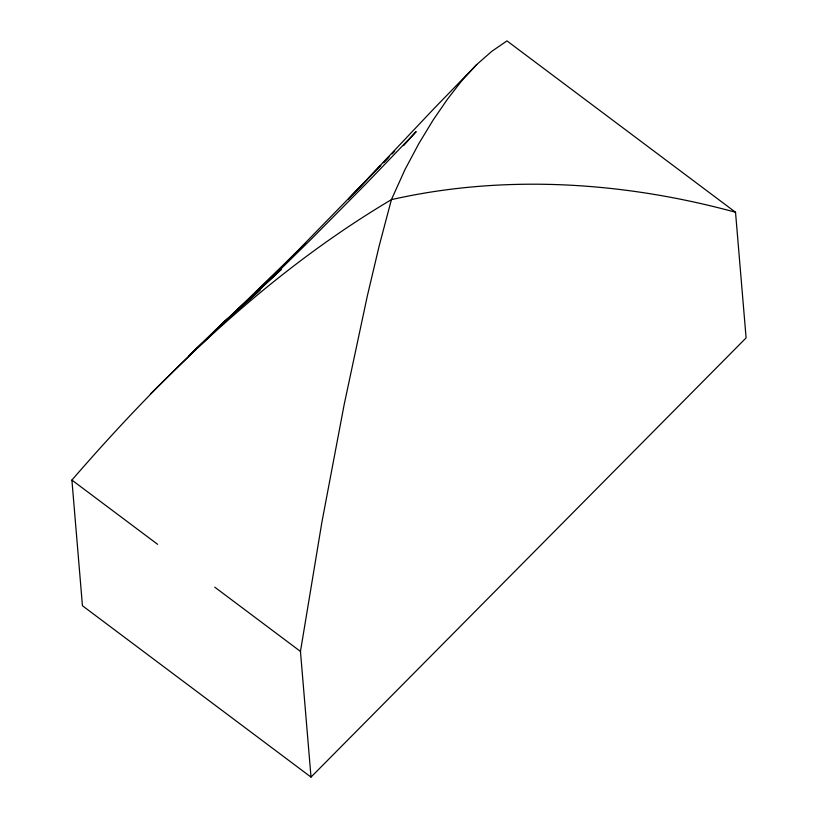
<?xml version="1.0" encoding="UTF-8"?>
<svg xmlns="http://www.w3.org/2000/svg" width="818" height="818" viewBox="0 0 818 818"><rect width="100%" height="100%" fill="white"/><g stroke="black" fill="none" stroke-linecap="round" stroke-linejoin="round"><path stroke-width="1.23" d="M311.014 777.1L300.462 651.425L321.852 522.467L344.184 404.511L367.292 296.106L379.184 245.891L391.413 199.633L405.002 169.541L418.918 143.457L433.07 120.144L447.415 99.244L461.966 80.512L476.741 64.54L491.751 51.37L506.966 40.9L735.525 212.251L746.098 337.906L311.014 777.1L82.444 605.749L71.902 480.074C164.817 372.824 268.815 272.394 391.413 199.633C504.614 173.958 624.042 181.8 735.525 212.251M403.571 145.624L416.168 131.616L366.035 183.815L311.648 238.723L253.028 296.3L221.013 324.695L189.214 355.666L207.721 338.1M380.738 165.512L348.591 198.968L433.959 108.62L476.741 64.54M383.345 162.792L388.56 157.373M367.292 179.316L297.548 250.881L255.421 292.824M369.051 177.486L380.523 165.635M384.051 161.984L389.348 156.514M255.441 292.864L305.84 243.365L230.819 315.799L281.382 269.326M150.42 393.949L221.013 324.695L252.118 295.932L230.85 316.137M189.214 355.666L211.821 333.989M216.351 329.654L228.099 318.376M211.422 334.582L215.124 331.075M216.974 329.317L222.516 324.04M224.367 322.292L228.999 317.895M230.911 315.799L281.392 269.337M221.013 324.695L260.134 290.226M71.902 480.074L157.618 544.328M214.756 587.16L300.462 651.425M394.644 151.033L392.037 153.753L394.644 151.033M252.731 295.502L250.932 297.282L252.742 295.513"/></g></svg>
